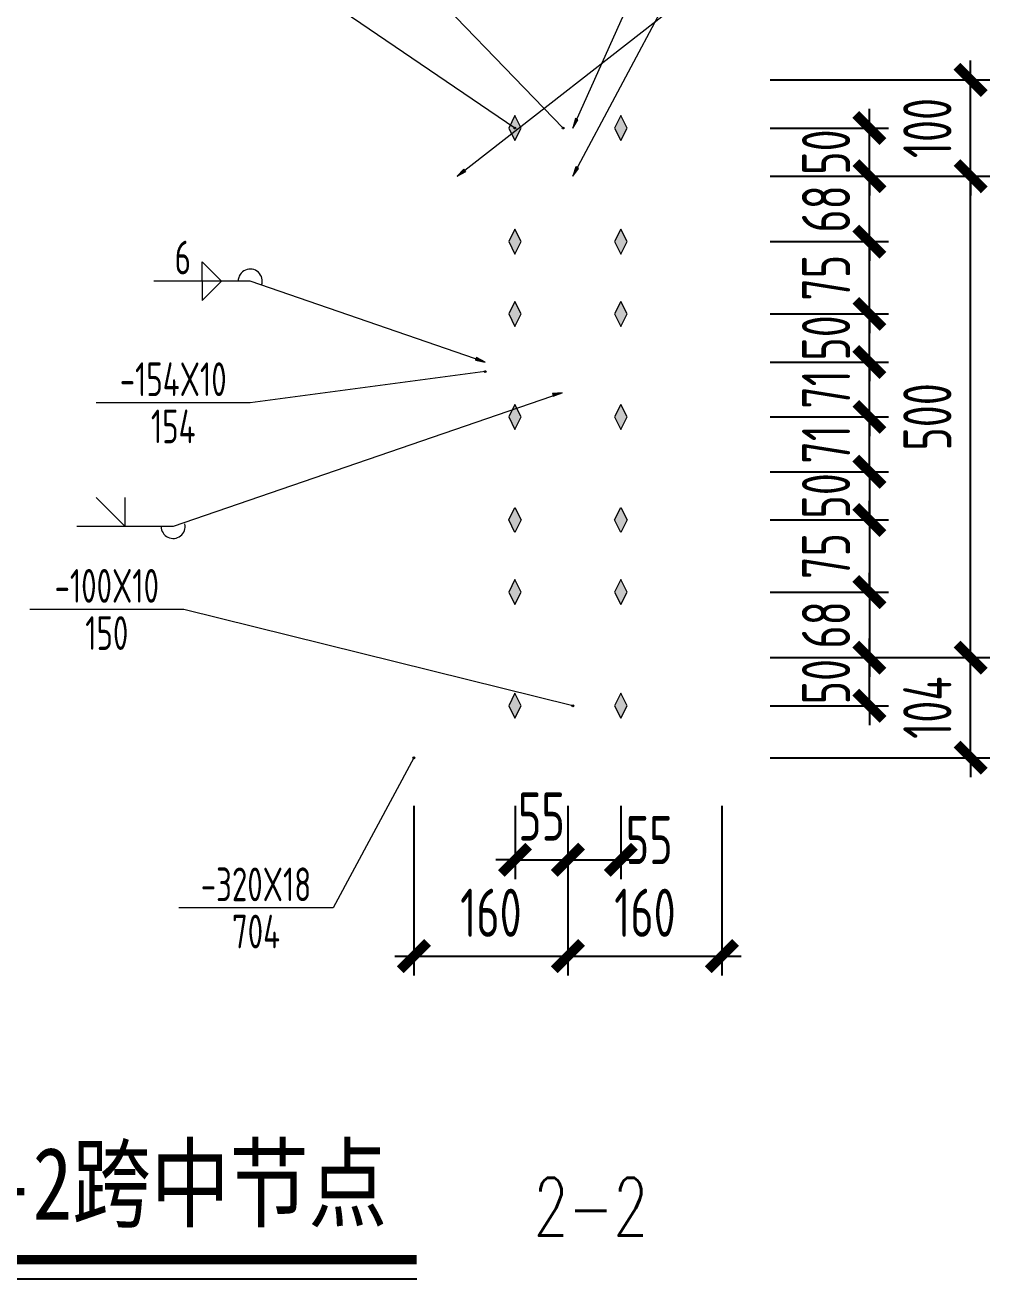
# Model space of a CAD drawing. Extents: x -1201378 to 2367219, y -619313 to 244905.
# Drawn here: x 369539 to 379561, y -393236 to -380214 of the extents above; entities that cross this region are included whole.
import ezdxf
from ezdxf.enums import TextEntityAlignment as Align

# ---------------------------------------------------------------- set-up
doc = ezdxf.new("R2010")
doc.units = 0
doc.header["$LTSCALE"] = 1000
doc.layers.get('0').update_dxf_attribs({"linetype": 'CONTINUOUS'})
doc.layers.get('Defpoints').update_dxf_attribs({"linetype": 'CONTINUOUS'})
for name, color, linetype, lineweight in [('S-dim', 81, 'CONTINUOUS', 0), ('孔标注', 9, 'CONTINUOUS', 18), ('梁_主零件_实线', 141, 'CONTINUOUS', 18), ('梁_零件_实线', 3, 'CONTINUOUS', 18), ('焊缝标注', 9, 'CONTINUOUS', 18), ('螺栓组-普通_实线', 7, 'CONTINUOUS', 18), ('钢板标注', 9, 'CONTINUOUS', 18)]:
    doc.layers.add(name, color=color, linetype=linetype, lineweight=lineweight)
doc.layers.add('S-TEXT', color=21, linetype='CONTINUOUS')
doc.styles.add('FromPkpm', font='Pkpmeng', dxfattribs={"width": 0.7, "bigfont": 'Pkpmchn'})
doc.styles.add('TSSD_Dimension', font='tssdeng.shx', dxfattribs={"width": 0.7, "bigfont": 'hztxt.shx'})
doc.styles.add('TSSD_Norm', font='tj-romans1.shx', dxfattribs={"bigfont": 'tj-hztxt.shx'})
doc.styles.add('黑体', font='simhei.ttf', dxfattribs={"width": 0.8})
doc.dimstyles.new('TSSD_25_200', dxfattribs={"dimtxt": 500, "dimasz": 200, "dimexe": 200, "dimexo": 500, "dimgap": 200, "dimtad": 1, "dimdec": 0, "dimlfac": 0.125, "dimzin": 0, "dimdsep": 46, "dimtxsty": 'TSSD_Dimension', "dimblk": 'ARCHTICK', "dimcen": 0, "dimdle": 200, "dimclrt": 7, "dimadec": 0, "dimazin": 0, "dimtfac": 1, "dimtdec": 0, "dimtix": 1, "dimtmove": 2, "dimatfit": 3, "dimfxl": 1, "dimtolj": 1, "dimtzin": 0, "dimarcsym": 0})

# ---------------------------------------------------------------- blocks, each defined once
blk = doc.blocks.new('_ArchTick')
at = {"color": 0, "linetype": 'ByBlock', "const_width": 0.5}
blk.add_lwpolyline([(-0.707, -0.707), (0.707, 0.707)], dxfattribs=at)
blk = doc.blocks.new('*D6194')
at = {"layer": 'Defpoints', "color": 0, "transparency": 16777216}
for p in [(376778, -386783), (378309, -386783), (376778, -387283)]:
    blk.add_point(p, dxfattribs=at)
at = {"layer": 'S-dim', "color": 0, "lineweight": -2, "transparency": 16777216}
for p, q in [((378309, -386783), (378309, -386583)), ((377278, -386783), (378509, -386783)), ((378309, -387283), (378309, -386783)), ((377278, -387283), (378509, -387283)), ((378309, -387283), (378309, -387483))]:
    blk.add_line(p, q, dxfattribs=at)
at = {"layer": 'S-dim', "color": 0, "lineweight": -2, "transparency": 16777216, "xscale": 200, "yscale": 200, "zscale": 200}
for p, rotation in [((378309, -386783), 270), ((378309, -387283), 90)]:
    blk.add_blockref('_ArchTick', p, dxfattribs=dict(at, rotation=rotation))
at = {"layer": 'S-dim', "color": 7, "transparency": 16777216, "insert": (377859, -387033), "char_height": 500, "attachment_point": 5, "rotation": 90, "style": 'TSSD_Dimension'}
blk.add_mtext('\\A1;50', dxfattribs=at)
blk = doc.blocks.new('*D6195')
at = {"layer": 'Defpoints', "color": 0, "transparency": 16777216}
for p in [(376778, -383213), (378309, -383213), (376778, -383713)]:
    blk.add_point(p, dxfattribs=at)
at = {"layer": 'S-dim', "color": 0, "lineweight": -2, "transparency": 16777216}
for p, q in [((378309, -383213), (378309, -383013)), ((377278, -383213), (378509, -383213)), ((378309, -383713), (378309, -383213)), ((377278, -383713), (378509, -383713)), ((378309, -383713), (378309, -383913))]:
    blk.add_line(p, q, dxfattribs=at)
at = {"layer": 'S-dim', "color": 0, "lineweight": -2, "transparency": 16777216, "xscale": 200, "yscale": 200, "zscale": 200}
for p, rotation in [((378309, -383213), 270), ((378309, -383713), 90)]:
    blk.add_blockref('_ArchTick', p, dxfattribs=dict(at, rotation=rotation))
at = {"layer": 'S-dim', "color": 7, "transparency": 16777216, "insert": (377859, -383463), "char_height": 500, "attachment_point": 5, "rotation": 90, "style": 'TSSD_Dimension'}
blk.add_mtext('\\A1;50', dxfattribs=at)
blk = doc.blocks.new('*D6196')
at = {"layer": 'Defpoints', "color": 0, "transparency": 16777216}
for p in [(376778, -382463), (378309, -382463), (376778, -383213)]:
    blk.add_point(p, dxfattribs=at)
at = {"layer": 'S-dim', "color": 0, "lineweight": -2, "transparency": 16777216}
for p, q in [((378309, -382463), (378309, -382263)), ((377278, -382463), (378509, -382463)), ((378309, -383213), (378309, -382463)), ((377278, -383213), (378509, -383213)), ((378309, -383213), (378309, -383413))]:
    blk.add_line(p, q, dxfattribs=at)
at = {"layer": 'S-dim', "color": 0, "lineweight": -2, "transparency": 16777216, "xscale": 200, "yscale": 200, "zscale": 200}
for p, rotation in [((378309, -382463), 270), ((378309, -383213), 90)]:
    blk.add_blockref('_ArchTick', p, dxfattribs=dict(at, rotation=rotation))
at = {"layer": 'S-dim', "color": 7, "transparency": 16777216, "insert": (377859, -382838), "char_height": 500, "attachment_point": 5, "rotation": 90, "style": 'TSSD_Dimension'}
blk.add_mtext('\\A1;75', dxfattribs=at)
blk = doc.blocks.new('*D6197')
at = {"layer": 'Defpoints', "color": 0, "transparency": 16777216}
for p in [(376778, -381783), (378309, -381783), (376778, -382463)]:
    blk.add_point(p, dxfattribs=at)
at = {"layer": 'S-dim', "color": 0, "lineweight": -2, "transparency": 16777216}
for p, q in [((378309, -381783), (378309, -381583)), ((377278, -381783), (378509, -381783)), ((378309, -382463), (378309, -381783)), ((377278, -382463), (378509, -382463)), ((378309, -382463), (378309, -382663))]:
    blk.add_line(p, q, dxfattribs=at)
at = {"layer": 'S-dim', "color": 0, "lineweight": -2, "transparency": 16777216, "xscale": 200, "yscale": 200, "zscale": 200}
for p, rotation in [((378309, -381783), 270), ((378309, -382463), 90)]:
    blk.add_blockref('_ArchTick', p, dxfattribs=dict(at, rotation=rotation))
at = {"layer": 'S-dim', "color": 7, "transparency": 16777216, "insert": (377859, -382123), "char_height": 500, "attachment_point": 5, "rotation": 90, "style": 'TSSD_Dimension'}
blk.add_mtext('\\A1;68', dxfattribs=at)
blk = doc.blocks.new('*D6198')
at = {"layer": 'Defpoints', "color": 0, "transparency": 16777216}
for p in [(376778, -381283), (378309, -381283), (376778, -381783)]:
    blk.add_point(p, dxfattribs=at)
at = {"layer": 'S-dim', "color": 0, "lineweight": -2, "transparency": 16777216}
for p, q in [((378309, -381283), (378309, -381083)), ((377278, -381283), (378509, -381283)), ((378309, -381783), (378309, -381283)), ((377278, -381783), (378509, -381783)), ((378309, -381783), (378309, -381983))]:
    blk.add_line(p, q, dxfattribs=at)
at = {"layer": 'S-dim', "color": 0, "lineweight": -2, "transparency": 16777216, "xscale": 200, "yscale": 200, "zscale": 200}
for p, rotation in [((378309, -381283), 270), ((378309, -381783), 90)]:
    blk.add_blockref('_ArchTick', p, dxfattribs=dict(at, rotation=rotation))
at = {"layer": 'S-dim', "color": 7, "transparency": 16777216, "insert": (377859, -381533), "char_height": 500, "attachment_point": 5, "rotation": 90, "style": 'TSSD_Dimension'}
blk.add_mtext('\\A1;50', dxfattribs=at)
blk = doc.blocks.new('*D6199')
at = {"layer": 'Defpoints', "color": 0, "transparency": 16777216}
for p in [(376778, -386783), (379361, -386783), (376778, -387823)]:
    blk.add_point(p, dxfattribs=at)
at = {"layer": 'S-dim', "color": 0, "lineweight": -2, "transparency": 16777216}
for p, q in [((379361, -386783), (379361, -386583)), ((377278, -386783), (379561, -386783)), ((379361, -387823), (379361, -386783)), ((377278, -387823), (379561, -387823)), ((379361, -387823), (379361, -388023))]:
    blk.add_line(p, q, dxfattribs=at)
at = {"layer": 'S-dim', "color": 0, "lineweight": -2, "transparency": 16777216, "xscale": 200, "yscale": 200, "zscale": 200}
for p, rotation in [((379361, -386783), 270), ((379361, -387823), 90)]:
    blk.add_blockref('_ArchTick', p, dxfattribs=dict(at, rotation=rotation))
at = {"layer": 'S-dim', "color": 7, "transparency": 16777216, "insert": (378911, -387303), "char_height": 500, "attachment_point": 5, "rotation": 90, "style": 'TSSD_Dimension'}
blk.add_mtext('\\A1;104', dxfattribs=at)
blk = doc.blocks.new('*D6200')
at = {"layer": 'Defpoints', "color": 0, "transparency": 16777216}
for p in [(376778, -381783), (379361, -381783), (376778, -386783)]:
    blk.add_point(p, dxfattribs=at)
at = {"layer": 'S-dim', "color": 0, "lineweight": -2, "transparency": 16777216}
for p, q in [((379361, -386983), (379361, -381583)), ((377278, -381783), (379561, -381783)), ((377278, -386783), (379561, -386783))]:
    blk.add_line(p, q, dxfattribs=at)
at = {"layer": 'S-dim', "color": 0, "lineweight": -2, "transparency": 16777216, "xscale": 200, "yscale": 200, "zscale": 200}
for p, rotation in [((379361, -381783), 90), ((379361, -386783), 270)]:
    blk.add_blockref('_ArchTick', p, dxfattribs=dict(at, rotation=rotation))
at = {"layer": 'S-dim', "color": 7, "transparency": 16777216, "insert": (378911, -384283), "char_height": 500, "attachment_point": 5, "rotation": 90, "style": 'TSSD_Dimension'}
blk.add_mtext('\\A1;500', dxfattribs=at)
blk = doc.blocks.new('*D6201')
at = {"layer": 'Defpoints', "color": 0, "transparency": 16777216}
for p in [(376778, -380783), (379361, -380783), (376778, -381783)]:
    blk.add_point(p, dxfattribs=at)
at = {"layer": 'S-dim', "color": 0, "lineweight": -2, "transparency": 16777216}
for p, q in [((379361, -380783), (379361, -380583)), ((377278, -380783), (379561, -380783)), ((379361, -381783), (379361, -380783)), ((377278, -381783), (379561, -381783)), ((379361, -381783), (379361, -381983))]:
    blk.add_line(p, q, dxfattribs=at)
at = {"layer": 'S-dim', "color": 0, "lineweight": -2, "transparency": 16777216, "xscale": 200, "yscale": 200, "zscale": 200}
for p, rotation in [((379361, -380783), 270), ((379361, -381783), 90)]:
    blk.add_blockref('_ArchTick', p, dxfattribs=dict(at, rotation=rotation))
at = {"layer": 'S-dim', "color": 7, "transparency": 16777216, "insert": (378911, -381283), "char_height": 500, "attachment_point": 5, "rotation": 90, "style": 'TSSD_Dimension'}
blk.add_mtext('\\A1;100', dxfattribs=at)
blk = doc.blocks.new('*D6202')
at = {"layer": 'Defpoints', "color": 0, "transparency": 16777216}
for p in [(374628, -387823), (375178, -387823), (375178, -388883)]:
    blk.add_point(p, dxfattribs=at)
at = {"layer": 'S-dim', "color": 0, "lineweight": -2, "transparency": 16777216}
for p, q in [((374628, -388323), (374628, -389083)), ((375178, -388323), (375178, -389083)), ((374628, -388883), (374428, -388883)), ((374628, -388883), (375178, -388883)), ((375178, -388883), (375378, -388883))]:
    blk.add_line(p, q, dxfattribs=at)
at = {"layer": 'S-dim', "color": 0, "lineweight": -2, "transparency": 16777216, "xscale": 200, "yscale": 200, "zscale": 200}
blk.add_blockref('_ArchTick', (374628, -388883), dxfattribs=at)
at = {"layer": 'S-dim', "color": 0, "lineweight": -2, "transparency": 16777216, "xscale": 200, "yscale": 200, "zscale": 200, "rotation": 180}
blk.add_blockref('_ArchTick', (375178, -388883), dxfattribs=at)
at = {"layer": 'S-dim', "color": 7, "transparency": 16777216, "insert": (374903, -388433), "char_height": 500, "attachment_point": 5, "style": 'TSSD_Dimension'}
blk.add_mtext('\\A1;55', dxfattribs=at)
blk = doc.blocks.new('*D6203')
at = {"layer": 'Defpoints', "color": 0, "transparency": 16777216}
for p in [(375178, -387823), (375728, -387823), (375728, -388883)]:
    blk.add_point(p, dxfattribs=at)
at = {"layer": 'S-dim', "color": 0, "lineweight": -2, "transparency": 16777216}
for p, q in [((375178, -388323), (375178, -389083)), ((375728, -388323), (375728, -389083)), ((374978, -388883), (375928, -388883))]:
    blk.add_line(p, q, dxfattribs=at)
at = {"layer": 'S-dim', "color": 0, "lineweight": -2, "transparency": 16777216, "xscale": 200, "yscale": 200, "zscale": 200, "rotation": 180}
blk.add_blockref('_ArchTick', (375178, -388883), dxfattribs=at)
at = {"layer": 'S-dim', "color": 0, "lineweight": -2, "transparency": 16777216, "xscale": 200, "yscale": 200, "zscale": 200}
blk.add_blockref('_ArchTick', (375728, -388883), dxfattribs=at)
at = {"layer": 'S-dim', "color": 7, "transparency": 16777216, "insert": (376022, -388678), "char_height": 500, "attachment_point": 5, "style": 'TSSD_Dimension'}
blk.add_mtext('\\A1;55', dxfattribs=at)
blk = doc.blocks.new('*D6204')
at = {"layer": 'Defpoints', "color": 0, "transparency": 16777216}
for p in [(373578, -387823), (375178, -387823), (375178, -389883)]:
    blk.add_point(p, dxfattribs=at)
at = {"layer": 'S-dim', "color": 0, "lineweight": -2, "transparency": 16777216}
for p, q in [((373578, -388323), (373578, -390083)), ((375178, -388323), (375178, -390083)), ((373378, -389883), (375378, -389883))]:
    blk.add_line(p, q, dxfattribs=at)
at = {"layer": 'S-dim', "color": 0, "lineweight": -2, "transparency": 16777216, "xscale": 200, "yscale": 200, "zscale": 200, "rotation": 180}
blk.add_blockref('_ArchTick', (373578, -389883), dxfattribs=at)
at = {"layer": 'S-dim', "color": 0, "lineweight": -2, "transparency": 16777216, "xscale": 200, "yscale": 200, "zscale": 200}
blk.add_blockref('_ArchTick', (375178, -389883), dxfattribs=at)
at = {"layer": 'S-dim', "color": 7, "transparency": 16777216, "insert": (374378, -389433), "char_height": 500, "attachment_point": 5, "style": 'TSSD_Dimension'}
blk.add_mtext('\\A1;160', dxfattribs=at)
blk = doc.blocks.new('*D6205')
at = {"layer": 'Defpoints', "color": 0, "transparency": 16777216}
for p in [(375178, -387823), (376778, -387823), (376778, -389883)]:
    blk.add_point(p, dxfattribs=at)
at = {"layer": 'S-dim', "color": 0, "lineweight": -2, "transparency": 16777216}
for p, q in [((375178, -388323), (375178, -390083)), ((376778, -388323), (376778, -390083)), ((374978, -389883), (376978, -389883))]:
    blk.add_line(p, q, dxfattribs=at)
at = {"layer": 'S-dim', "color": 0, "lineweight": -2, "transparency": 16777216, "xscale": 200, "yscale": 200, "zscale": 200, "rotation": 180}
blk.add_blockref('_ArchTick', (375178, -389883), dxfattribs=at)
at = {"layer": 'S-dim', "color": 0, "lineweight": -2, "transparency": 16777216, "xscale": 200, "yscale": 200, "zscale": 200}
blk.add_blockref('_ArchTick', (376778, -389883), dxfattribs=at)
at = {"layer": 'S-dim', "color": 7, "transparency": 16777216, "insert": (375978, -389433), "char_height": 500, "attachment_point": 5, "style": 'TSSD_Dimension'}
blk.add_mtext('\\A1;160', dxfattribs=at)
blk = doc.blocks.new('*D6206')
at = {"layer": 'Defpoints', "color": 0, "transparency": 16777216}
for p in [(376778, -384853), (376778, -385353), (378309, -385353)]:
    blk.add_point(p, dxfattribs=at)
at = {"layer": 'S-dim', "color": 0, "lineweight": -2, "transparency": 16777216}
for p, q in [((378309, -384853), (378309, -384653)), ((377278, -384853), (378509, -384853)), ((378309, -384853), (378309, -385353)), ((377278, -385353), (378509, -385353)), ((378309, -385353), (378309, -385553))]:
    blk.add_line(p, q, dxfattribs=at)
at = {"layer": 'S-dim', "color": 0, "lineweight": -2, "transparency": 16777216, "xscale": 200, "yscale": 200, "zscale": 200}
for p, rotation in [((378309, -384853), 270), ((378309, -385353), 90)]:
    blk.add_blockref('_ArchTick', p, dxfattribs=dict(at, rotation=rotation))
at = {"layer": 'S-dim', "color": 7, "transparency": 16777216, "insert": (377859, -385103), "char_height": 500, "attachment_point": 5, "rotation": 90, "style": 'TSSD_Dimension'}
blk.add_mtext('\\A1;50', dxfattribs=at)
blk = doc.blocks.new('*D6207')
at = {"layer": 'Defpoints', "color": 0, "transparency": 16777216}
for p in [(376778, -385353), (376778, -386103), (378309, -386103)]:
    blk.add_point(p, dxfattribs=at)
at = {"layer": 'S-dim', "color": 0, "lineweight": -2, "transparency": 16777216}
for p, q in [((378309, -385353), (378309, -385153)), ((377278, -385353), (378509, -385353)), ((378309, -385353), (378309, -386103)), ((377278, -386103), (378509, -386103)), ((378309, -386103), (378309, -386303))]:
    blk.add_line(p, q, dxfattribs=at)
at = {"layer": 'S-dim', "color": 0, "lineweight": -2, "transparency": 16777216, "xscale": 200, "yscale": 200, "zscale": 200}
for p, rotation in [((378309, -385353), 270), ((378309, -386103), 90)]:
    blk.add_blockref('_ArchTick', p, dxfattribs=dict(at, rotation=rotation))
at = {"layer": 'S-dim', "color": 7, "transparency": 16777216, "insert": (377859, -385728), "char_height": 500, "attachment_point": 5, "rotation": 90, "style": 'TSSD_Dimension'}
blk.add_mtext('\\A1;75', dxfattribs=at)
blk = doc.blocks.new('*D6208')
at = {"layer": 'Defpoints', "color": 0, "transparency": 16777216}
for p in [(376778, -386103), (376778, -386783), (378309, -386783)]:
    blk.add_point(p, dxfattribs=at)
at = {"layer": 'S-dim', "color": 0, "lineweight": -2, "transparency": 16777216}
for p, q in [((378309, -386103), (378309, -385903)), ((377278, -386103), (378509, -386103)), ((378309, -386103), (378309, -386783)), ((377278, -386783), (378509, -386783)), ((378309, -386783), (378309, -386983))]:
    blk.add_line(p, q, dxfattribs=at)
at = {"layer": 'S-dim', "color": 0, "lineweight": -2, "transparency": 16777216, "xscale": 200, "yscale": 200, "zscale": 200}
for p, rotation in [((378309, -386103), 270), ((378309, -386783), 90)]:
    blk.add_blockref('_ArchTick', p, dxfattribs=dict(at, rotation=rotation))
at = {"layer": 'S-dim', "color": 7, "transparency": 16777216, "insert": (377859, -386443), "char_height": 500, "attachment_point": 5, "rotation": 90, "style": 'TSSD_Dimension'}
blk.add_mtext('\\A1;68', dxfattribs=at)
blk = doc.blocks.new('*D6209')
at = {"layer": 'Defpoints', "color": 0, "transparency": 16777216}
for p in [(376778, -383713), (378309, -383713), (376778, -384283)]:
    blk.add_point(p, dxfattribs=at)
at = {"layer": 'S-dim', "color": 0, "lineweight": -2, "transparency": 16777216}
for p, q in [((378309, -383713), (378309, -383513)), ((377278, -383713), (378509, -383713)), ((378309, -384283), (378309, -383713)), ((377278, -384283), (378509, -384283)), ((378309, -384283), (378309, -384483))]:
    blk.add_line(p, q, dxfattribs=at)
at = {"layer": 'S-dim', "color": 0, "lineweight": -2, "transparency": 16777216, "xscale": 200, "yscale": 200, "zscale": 200}
for p, rotation in [((378309, -383713), 270), ((378309, -384283), 90)]:
    blk.add_blockref('_ArchTick', p, dxfattribs=dict(at, rotation=rotation))
at = {"layer": 'S-dim', "color": 7, "transparency": 16777216, "insert": (377859, -383998), "char_height": 500, "attachment_point": 5, "rotation": 90, "style": 'TSSD_Dimension'}
blk.add_mtext('\\A1;71', dxfattribs=at)
blk = doc.blocks.new('*D6210')
at = {"layer": 'Defpoints', "color": 0, "transparency": 16777216}
for p in [(376778, -384283), (378309, -384283), (376778, -384853)]:
    blk.add_point(p, dxfattribs=at)
at = {"layer": 'S-dim', "color": 0, "lineweight": -2, "transparency": 16777216}
for p, q in [((378309, -384283), (378309, -384083)), ((377278, -384283), (378509, -384283)), ((378309, -384853), (378309, -384283)), ((377278, -384853), (378509, -384853)), ((378309, -384853), (378309, -385053))]:
    blk.add_line(p, q, dxfattribs=at)
at = {"layer": 'S-dim', "color": 0, "lineweight": -2, "transparency": 16777216, "xscale": 200, "yscale": 200, "zscale": 200}
for p, rotation in [((378309, -384283), 270), ((378309, -384853), 90)]:
    blk.add_blockref('_ArchTick', p, dxfattribs=dict(at, rotation=rotation))
at = {"layer": 'S-dim', "color": 7, "transparency": 16777216, "insert": (377859, -384568), "char_height": 500, "attachment_point": 5, "rotation": 90, "style": 'TSSD_Dimension'}
blk.add_mtext('\\A1;71', dxfattribs=at)

msp = doc.modelspace()

# ---------------------------------------------------------------- hatches: boundary and pattern name
at = {"layer": '孔标注'}
h = msp.add_hatch(color=256, dxfattribs=at)
edge = h.paths.add_edge_path()
edge.add_arc((374627.5, -381282.9), 10, 0, 360)
at = {"layer": '焊缝标注', "transparency": 33554687}
for points in [[(375227.5, -381282.9), (375282.2, -381197.8), (375254.8, -381185.5)], [(374027.5, -381782.9), (374115.6, -381733.1), (374097.1, -381709.5)], [(375227.5, -381782.9), (375287.8, -381701.7), (375261.3, -381687.6)], [(374317.5, -383712.9), (374227.8, -383666.1), (374218.1, -383694.5)], [(375117.5, -384032.9), (375016.6, -384038.5), (375022.7, -384067.9)]]:
    msp.add_hatch(color=256, dxfattribs=at).paths.add_polyline_path(points)
at = {"layer": '螺栓组-普通_实线', "transparency": 33554687}
for points in [[(374627.5, -381152.9), (374562.5, -381282.9), (374627.5, -381412.9), (374692.5, -381282.9)], [(375727.5, -381152.9), (375662.5, -381282.9), (375727.5, -381412.9), (375792.5, -381282.9)], [(374627.5, -382332.9), (374562.5, -382462.9), (374627.5, -382592.9), (374692.5, -382462.9)], [(375727.5, -382332.9), (375662.5, -382462.9), (375727.5, -382592.9), (375792.5, -382462.9)], [(374627.5, -383082.9), (374562.5, -383212.9), (374627.5, -383342.9), (374692.5, -383212.9)], [(375727.5, -383082.9), (375662.5, -383212.9), (375727.5, -383342.9), (375792.5, -383212.9)], [(374627.5, -384152.9), (374562.5, -384282.9), (374627.5, -384412.9), (374692.5, -384282.9)], [(375727.5, -384152.9), (375662.5, -384282.9), (375727.5, -384412.9), (375792.5, -384282.9)], [(374627.5, -385482.9), (374562.5, -385352.9), (374627.5, -385222.9), (374692.5, -385352.9)], [(375727.5, -385482.9), (375662.5, -385352.9), (375727.5, -385222.9), (375792.5, -385352.9)], [(374627.5, -385972.9), (374562.5, -386102.9), (374627.5, -386232.9), (374692.5, -386102.9)], [(375727.5, -385972.9), (375662.5, -386102.9), (375727.5, -386232.9), (375792.5, -386102.9)], [(374627.5, -387152.9), (374562.5, -387282.9), (374627.5, -387412.9), (374692.5, -387282.9)], [(375727.5, -387152.9), (375662.5, -387282.9), (375727.5, -387412.9), (375792.5, -387282.9)]]:
    msp.add_hatch(color=1, dxfattribs=at).paths.add_polyline_path(points)
at = {"layer": '钢板标注'}
h = msp.add_hatch(color=256, dxfattribs=at)
edge = h.paths.add_edge_path()
edge.add_arc((375127.5, -381282.9), 10, 0, 360)
h = msp.add_hatch(color=256, dxfattribs=at)
edge = h.paths.add_edge_path()
edge.add_arc((374317.5, -383812.9), 10, 0, 360)
h = msp.add_hatch(color=256, dxfattribs=at)
edge = h.paths.add_edge_path()
edge.add_arc((375227.5, -387282.9), 10, 0, 360)
h = msp.add_hatch(color=256, dxfattribs=at)
edge = h.paths.add_edge_path()
edge.add_arc((373577.5, -387822.9), 10, 0, 360)

# ---------------------------------------------------------------- linework, layer by layer
at = {"layer": 'S-TEXT', "const_width": 100}
msp.add_lwpolyline([(367574.6, -393035.5), (373607, -393035.5)], dxfattribs=at)
at = {"layer": 'S-TEXT'}
msp.add_lwpolyline([(374901, -392893.4, 0.019, 0.019, 0), (375930, -392893.4, 0.019, 0.019, 0)], format="xyseb", dxfattribs=at)
msp.add_lwpolyline([(367574.6, -393235.5), (373607, -393235.5)], dxfattribs=at)
at = {"layer": '孔标注', "ltscale": 100}
msp.add_lwpolyline([(374627.5, -381282.9), (371687.5, -379282.9), (370587.5, -379282.9)], dxfattribs=at)
msp.add_circle((374627.5, -381282.9), 10, dxfattribs=at)
at = {"layer": '梁_主零件_实线', "ltscale": 100}
for points in [[(373677.5, -381782.9, 0.1, 0.1, 0), (376677.5, -381782.9, 0.1, 0.1, 0)], [(373677.5, -381963.1, 0.1, 0.1, 0), (373677.5, -381782.9, 0.1, 0.1, 0)], [(376677.5, -381782.9, 0.1, 0.1, 0), (376677.5, -381963.1, 0.1, 0.1, 0)], [(376677.5, -381963.1, 0.1, 0.1, 0), (373677.5, -381963.1, 0.1, 0.1, 0)], [(375117.5, -386602.6, 0.1, 0.1, 0), (375117.5, -381963.1, 0.1, 0.1, 0)], [(375237.5, -381963.1, 0.1, 0.1, 0), (375237.5, -386602.6, 0.1, 0.1, 0)], [(373677.5, -386782.9, 0.1, 0.1, 0), (373677.5, -386602.6, 0.1, 0.1, 0)], [(373677.5, -386602.6, 0.1, 0.1, 0), (376677.5, -386602.6, 0.1, 0.1, 0)], [(376677.5, -386602.6, 0.1, 0.1, 0), (376677.5, -386782.9, 0.1, 0.1, 0)], [(376677.5, -386782.9, 0.1, 0.1, 0), (373677.5, -386782.9, 0.1, 0.1, 0)]]:
    msp.add_lwpolyline(points, format="xyseb", dxfattribs=at)
at = {"layer": '梁_零件_实线', "ltscale": 100}
for points in [[(376777.5, -380782.9, 0.1, 0.1, 0), (373577.5, -380782.9, 0.1, 0.1, 0)], [(373577.5, -380782.9, 0.1, 0.1, 0), (373577.5, -387822.9, 0.1, 0.1, 0)], [(375127.5, -381782.9, 0.1, 0.1, 0), (375127.5, -380782.9, 0.1, 0.1, 0)], [(375227.5, -380782.9, 0.1, 0.1, 0), (375227.5, -381782.9, 0.1, 0.1, 0)], [(376777.5, -387822.9, 0.1, 0.1, 0), (376777.5, -380782.9, 0.1, 0.1, 0)], [(375227.5, -381782.9, 0.1, 0.1, 0), (375127.5, -381782.9, 0.1, 0.1, 0)], [(373577.5, -383712.9, 0.1, 0.1, 0), (375117.5, -383712.9, 0.1, 0.1, 0)], [(375117.5, -383712.9, 0.1, 0.1, 0), (375117.5, -383812.9, 0.1, 0.1, 0)], [(375237.5, -383712.9, 0.1, 0.1, 0), (375237.5, -383812.9, 0.1, 0.1, 0)], [(376777.5, -383712.9, 0.1, 0.1, 0), (375237.5, -383712.9, 0.1, 0.1, 0)], [(375117.5, -383812.9, 0.1, 0.1, 0), (373577.5, -383812.9, 0.1, 0.1, 0)], [(375237.5, -383812.9, 0.1, 0.1, 0), (376777.5, -383812.9, 0.1, 0.1, 0)], [(375117.5, -384752.9, 0.1, 0.1, 0), (373577.5, -384752.9, 0.1, 0.1, 0)], [(375237.5, -384752.9, 0.1, 0.1, 0), (376777.5, -384752.9, 0.1, 0.1, 0)], [(373577.5, -384852.9, 0.1, 0.1, 0), (375117.5, -384852.9, 0.1, 0.1, 0)], [(376777.5, -384852.9, 0.1, 0.1, 0), (375237.5, -384852.9, 0.1, 0.1, 0)], [(375127.5, -386782.9, 0.1, 0.1, 0), (375127.5, -387782.9, 0.1, 0.1, 0)], [(375227.5, -386782.9, 0.1, 0.1, 0), (375127.5, -386782.9, 0.1, 0.1, 0)], [(375227.5, -387782.9, 0.1, 0.1, 0), (375227.5, -386782.9, 0.1, 0.1, 0)], [(375127.5, -387782.9, 0.1, 0.1, 0), (375227.5, -387782.9, 0.1, 0.1, 0)], [(373577.5, -387822.9, 0.1, 0.1, 0), (376777.5, -387822.9, 0.1, 0.1, 0)]]:
    msp.add_lwpolyline(points, format="xyseb", dxfattribs=at)
at = {"layer": '焊缝标注', "lineweight": 18, "ltscale": 100}
for p, q in [((375227.5, -381282.9), (376827.5, -377722.9)), ((374027.5, -381782.9), (377867.5, -378782.9)), ((375227.5, -381782.9), (376827.5, -378782.9)), ((374317.5, -383712.9), (371877.5, -382872.9)), ((375117.5, -384032.9), (371077.5, -385420.5))]:
    msp.add_line(p, q, dxfattribs=at)
at = {"layer": '焊缝标注', "ltscale": 100}
for p, q in [((371577.5, -382872.9), (371377.5, -382672.9)), ((371377.5, -382872.9), (371377.5, -382672.9)), ((371877.5, -382872.9), (370877.5, -382872.9)), ((371577.5, -382872.9), (371377.5, -383072.9)), ((371377.5, -382872.9), (371377.5, -383072.9)), ((370577.5, -385420.5), (370277.5, -385120.5)), ((370577.5, -385420.5), (370577.5, -385120.5)), ((371077.5, -385420.5), (370077.5, -385420.5))]:
    msp.add_line(p, q, dxfattribs=at)
at = {"layer": '焊缝标注', "linetype": 'Continuous'}
for points in [[(375227.5, -381282.9), (375282.2, -381197.8), (375254.8, -381185.5)], [(374027.5, -381782.9), (374115.6, -381733.1), (374097.1, -381709.5)], [(375227.5, -381782.9), (375287.8, -381701.7), (375261.3, -381687.6)], [(374317.5, -383712.9), (374227.8, -383666.1), (374218.1, -383694.5)], [(375117.5, -384032.9), (375016.6, -384038.5), (375022.7, -384067.9)]]:
    msp.add_lwpolyline(points, close=True, dxfattribs=at)
at = {"layer": '焊缝标注', "ltscale": 100}
for centre, start, end in [((371877.5, -382872.9), 341.00336, 180), ((371077.5, -385420.5), 180, 11.74564)]:
    msp.add_arc(centre, 125, start, end, dxfattribs=at)
at = {"layer": '螺栓组-普通_实线', "color": 9, "ltscale": 100}
for points in [[(374627.5, -380982.9, 0.1, 0.1, 0), (374627.5, -381582.9, 0.1, 0.1, 0)], [(375727.5, -380982.9, 0.1, 0.1, 0), (375727.5, -381582.9, 0.1, 0.1, 0)], [(374827.5, -381282.9, 0.1, 0.1, 0), (374427.5, -381282.9, 0.1, 0.1, 0)], [(375927.5, -381282.9, 0.1, 0.1, 0), (375527.5, -381282.9, 0.1, 0.1, 0)], [(374627.5, -382162.9, 0.1, 0.1, 0), (374627.5, -382762.9, 0.1, 0.1, 0)], [(375727.5, -382162.9, 0.1, 0.1, 0), (375727.5, -382762.9, 0.1, 0.1, 0)], [(374827.5, -382462.9, 0.1, 0.1, 0), (374427.5, -382462.9, 0.1, 0.1, 0)], [(375927.5, -382462.9, 0.1, 0.1, 0), (375527.5, -382462.9, 0.1, 0.1, 0)], [(374627.5, -382912.9, 0.1, 0.1, 0), (374627.5, -383512.9, 0.1, 0.1, 0)], [(375727.5, -382912.9, 0.1, 0.1, 0), (375727.5, -383512.9, 0.1, 0.1, 0)], [(374827.5, -383212.9, 0.1, 0.1, 0), (374427.5, -383212.9, 0.1, 0.1, 0)], [(375927.5, -383212.9, 0.1, 0.1, 0), (375527.5, -383212.9, 0.1, 0.1, 0)], [(374627.5, -383982.9, 0.1, 0.1, 0), (374627.5, -384582.9, 0.1, 0.1, 0)], [(375727.5, -383982.9, 0.1, 0.1, 0), (375727.5, -384582.9, 0.1, 0.1, 0)], [(374827.5, -384282.9, 0.1, 0.1, 0), (374427.5, -384282.9, 0.1, 0.1, 0)], [(375927.5, -384282.9, 0.1, 0.1, 0), (375527.5, -384282.9, 0.1, 0.1, 0)], [(374627.5, -385652.9, 0.1, 0.1, 0), (374627.5, -385052.9, 0.1, 0.1, 0)], [(375727.5, -385652.9, 0.1, 0.1, 0), (375727.5, -385052.9, 0.1, 0.1, 0)], [(374827.5, -385352.9, 0.1, 0.1, 0), (374427.5, -385352.9, 0.1, 0.1, 0)], [(375927.5, -385352.9, 0.1, 0.1, 0), (375527.5, -385352.9, 0.1, 0.1, 0)], [(374627.5, -385802.9, 0.1, 0.1, 0), (374627.5, -386402.9, 0.1, 0.1, 0)], [(375727.5, -385802.9, 0.1, 0.1, 0), (375727.5, -386402.9, 0.1, 0.1, 0)], [(374827.5, -386102.9, 0.1, 0.1, 0), (374427.5, -386102.9, 0.1, 0.1, 0)], [(375927.5, -386102.9, 0.1, 0.1, 0), (375527.5, -386102.9, 0.1, 0.1, 0)], [(374627.5, -386982.9, 0.1, 0.1, 0), (374627.5, -387582.9, 0.1, 0.1, 0)], [(375727.5, -386982.9, 0.1, 0.1, 0), (375727.5, -387582.9, 0.1, 0.1, 0)], [(374827.5, -387282.9, 0.1, 0.1, 0), (374427.5, -387282.9, 0.1, 0.1, 0)], [(375927.5, -387282.9, 0.1, 0.1, 0), (375527.5, -387282.9, 0.1, 0.1, 0)]]:
    msp.add_lwpolyline(points, format="xyseb", dxfattribs=at)
at = {"layer": '螺栓组-普通_实线', "color": 1, "linetype": 'Continuous'}
for points in [[(374627.5, -381152.9), (374562.5, -381282.9), (374627.5, -381412.9), (374692.5, -381282.9)], [(375727.5, -381152.9), (375662.5, -381282.9), (375727.5, -381412.9), (375792.5, -381282.9)], [(374627.5, -382332.9), (374562.5, -382462.9), (374627.5, -382592.9), (374692.5, -382462.9)], [(375727.5, -382332.9), (375662.5, -382462.9), (375727.5, -382592.9), (375792.5, -382462.9)], [(374627.5, -383082.9), (374562.5, -383212.9), (374627.5, -383342.9), (374692.5, -383212.9)], [(375727.5, -383082.9), (375662.5, -383212.9), (375727.5, -383342.9), (375792.5, -383212.9)], [(374627.5, -384152.9), (374562.5, -384282.9), (374627.5, -384412.9), (374692.5, -384282.9)], [(375727.5, -384152.9), (375662.5, -384282.9), (375727.5, -384412.9), (375792.5, -384282.9)], [(374627.5, -385482.9), (374562.5, -385352.9), (374627.5, -385222.9), (374692.5, -385352.9)], [(375727.5, -385482.9), (375662.5, -385352.9), (375727.5, -385222.9), (375792.5, -385352.9)], [(374627.5, -385972.9), (374562.5, -386102.9), (374627.5, -386232.9), (374692.5, -386102.9)], [(375727.5, -385972.9), (375662.5, -386102.9), (375727.5, -386232.9), (375792.5, -386102.9)], [(374627.5, -387152.9), (374562.5, -387282.9), (374627.5, -387412.9), (374692.5, -387282.9)], [(375727.5, -387152.9), (375662.5, -387282.9), (375727.5, -387412.9), (375792.5, -387282.9)]]:
    msp.add_lwpolyline(points, close=True, dxfattribs=at)
at = {"layer": '钢板标注', "ltscale": 100}
for points in [[(375127.5, -381282.9), (371687.5, -377722.9), (370087.5, -377722.9)], [(374317.5, -383812.9), (371877.5, -384136.7), (370277.5, -384136.7)], [(375227.5, -387282.9), (371187.5, -386282.9), (369587.5, -386282.9)], [(373577.5, -387822.9), (372737.5, -389382.9), (371137.5, -389382.9)]]:
    msp.add_lwpolyline(points, dxfattribs=at)
for centre in [(375127.5, -381282.9), (374317.5, -383812.9), (375227.5, -387282.9), (373577.5, -387822.9)]:
    msp.add_circle(centre, 10, dxfattribs=at)

# ---------------------------------------------------------------- texts
at = {"layer": 'S-TEXT', "style": '黑体', "width": 0.8}
msp.add_text('GJ3-2跨中节点', height=750, dxfattribs=at).set_placement((370643.2, -392843.4), align=Align.BOTTOM_CENTER)
at = {"layer": 'S-TEXT', "style": 'TSSD_Norm', "width": 0.7}
msp.add_text('2-2', height=600, dxfattribs=at).set_placement((375415.5, -392485.6), align=Align.MIDDLE_CENTER)
at = {"layer": '焊缝标注', "style": 'FromPkpm', "width": 0.7}
msp.add_text('6', height=350, dxfattribs=at).set_placement((371177.5, -382802.9), align=Align.CENTER)
at = {"layer": '钢板标注', "style": 'FromPkpm', "width": 0.7}
for s, p in [('-154X10', (371077.5, -384066.7)), ('-100X10', (370387.5, -386212.9)), ('-320X18', (371937.5, -389312.9))]:
    msp.add_text(s, height=350, dxfattribs=at).set_placement(p, align=Align.CENTER)
for s, p in [('154', (371077.5, -384206.7)), ('150', (370387.5, -386352.9)), ('704', (371937.5, -389452.9))]:
    msp.add_text(s, height=350, dxfattribs=at).set_placement(p, align=Align.TOP_CENTER)

# ---------------------------------------------------------------- dimensions: what is measured, and where the dimension line sits
at = {"layer": 'S-dim'}
for base, p1, p2, angle, text, picture, middle in [((379361.1, -380782.9), (376777.5, -381782.9), (376777.5, -380782.9), 90, '100', '*D6201', (378911.1, -381282.9)), ((378309.1, -381282.9), (376777.5, -381782.9), (376777.5, -381282.9), 90, '50', '*D6198', (377859.1, -381532.9)), ((378309.1, -381782.9), (376777.5, -382462.9), (376777.5, -381782.9), 90, '68', '*D6197', (377859.1, -382122.9)), ((379361.1, -381782.9), (376777.5, -386782.9), (376777.5, -381782.9), 90, '500', '*D6200', (378911.1, -384282.9)), ((378309.1, -382462.9), (376777.5, -383212.9), (376777.5, -382462.9), 90, '75', '*D6196', (377859.1, -382837.9)), ((378309.1, -383212.9), (376777.5, -383712.9), (376777.5, -383212.9), 90, '50', '*D6195', (377859.1, -383462.9)), ((378309.1, -385352.9), (376777.5, -384852.9), (376777.5, -385352.9), 270, '50', '*D6206', (377859.1, -385102.9)), ((378309.1, -386102.9), (376777.5, -385352.9), (376777.5, -386102.9), 270, '75', '*D6207', (377859.1, -385727.9)), ((378309.1, -386782.9), (376777.5, -386102.9), (376777.5, -386782.9), 270, '68', '*D6208', (377859.1, -386442.9)), ((378309.1, -386782.9), (376777.5, -387282.9), (376777.5, -386782.9), 90, '50', '*D6194', (377859.1, -387032.9)), ((379361.1, -386782.9), (376777.5, -387822.9), (376777.5, -386782.9), 90, '104', '*D6199', (378911.1, -387302.9))]:
    dim = msp.add_linear_dim(base=base, p1=p1, p2=p2, angle=angle, text=text, dimstyle='TSSD_25_200', dxfattribs=at)
    dim.commit()
    dim.dimension.update_dxf_attribs({"geometry": picture, "text_midpoint": middle})
for base, p1, p2, picture, middle in [((378309.1, -383712.9), (376777.5, -384282.9), (376777.5, -383712.9), '*D6209', (377859.1, -383997.9)), ((378309.1, -384282.9), (376777.5, -384852.9), (376777.5, -384282.9), '*D6210', (377859.1, -384567.9))]:
    dim = msp.add_linear_dim(base=base, p1=p1, p2=p2, angle=90, dimstyle='TSSD_25_200', dxfattribs=at)
    dim.commit()
    dim.dimension.update_dxf_attribs({"geometry": picture, "text_midpoint": middle})
for base, p1, p2, text, picture, middle in [((375177.5, -389883.3), (373577.5, -387822.9), (375177.5, -387822.9), '160', '*D6204', (374377.5, -389433.3)), ((375177.5, -388883.3), (374627.5, -387822.9), (375177.5, -387822.9), '55', '*D6202', (374902.5, -388433.3)), ((376777.5, -389883.3), (375177.5, -387822.9), (376777.5, -387822.9), '160', '*D6205', (375977.5, -389433.3))]:
    dim = msp.add_linear_dim(base=base, p1=p1, p2=p2, text=text, dimstyle='TSSD_25_200', dxfattribs=at)
    dim.commit()
    dim.dimension.update_dxf_attribs({"geometry": picture, "text_midpoint": middle})
dim = msp.add_linear_dim(base=(375727.5, -388883.3), p1=(375177.5, -387822.9), p2=(375727.5, -387822.9), text='55', dimstyle='TSSD_25_200', dxfattribs=at)
dim.commit()
dim.dimension.update_dxf_attribs({"geometry": '*D6203', "text_midpoint": (376022, -388678.1), "dimtype": 160})

doc.saveas('drawing.dxf')
